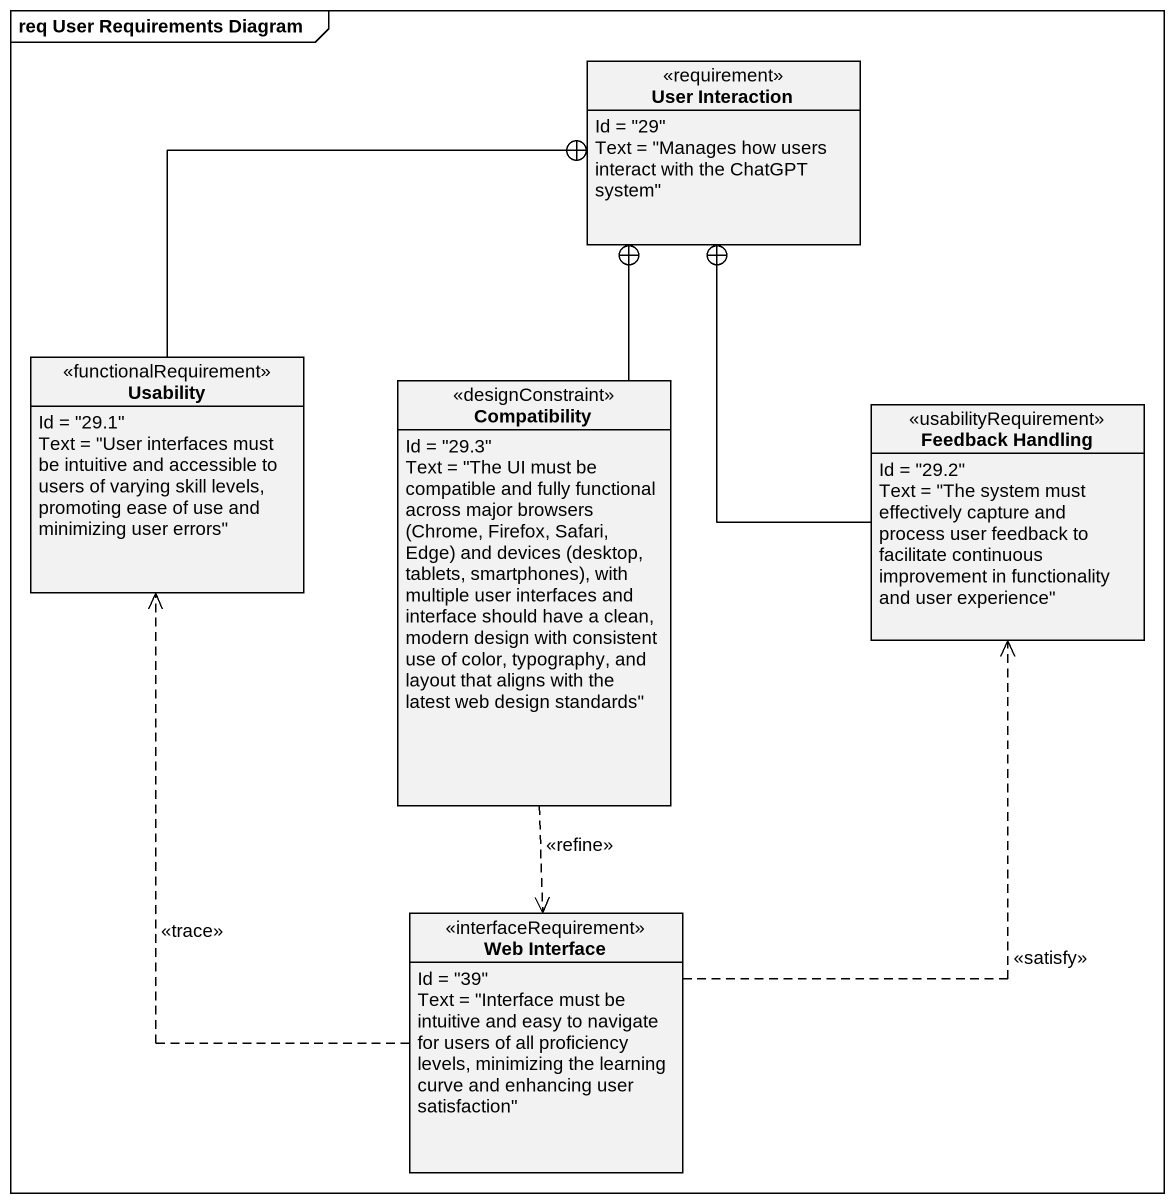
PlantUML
@startuml
mainframe req User Requirements Diagram
hide circle
hide empty members
class "User Interaction" as User_Interaction <<requirement>> {
  Id = "29"
  Text = "Manages how users interact with the ChatGPT system"
}
class Usability <<functionalRequirement>> {
  Id = "29.1"
  Text = "User interfaces must be intuitive and accessible to users of varying skill levels, promoting ease of use and minimizing user errors"
}
class Compatibility <<designConstraint>> {
  Id = "29.3"
  {field} Text = "The UI must be compatible and fully functional across major browsers (Chrome, Firefox, Safari, Edge) and devices (desktop, tablets, smartphones), with multiple user interfaces and interface should have a clean, modern design with consistent use of color, typography, and layout that aligns with the latest web design standards"
}
class "Feedback Handling" as Feedback_Handling <<usabilityRequirement>> {
  Id = "29.2"
  Text = "The system must effectively capture and process user feedback to facilitate continuous improvement in functionality and user experience"
}
class "Web Interface" as Web_Interface <<interfaceRequirement>> {
  Id = "39"
  Text = "Interface must be intuitive and easy to navigate for users of all proficiency levels, minimizing the learning curve and enhancing user satisfaction"
}
Usability -right-+ User_Interaction
Compatibility -up-+ User_Interaction
Compatibility ..> Web_Interface : <<refine>>
Feedback_Handling -up-+ User_Interaction
Web_Interface .up.> Usability : <<trace>>
Web_Interface .up.> Feedback_Handling : <<satisfy>>
@enduml
